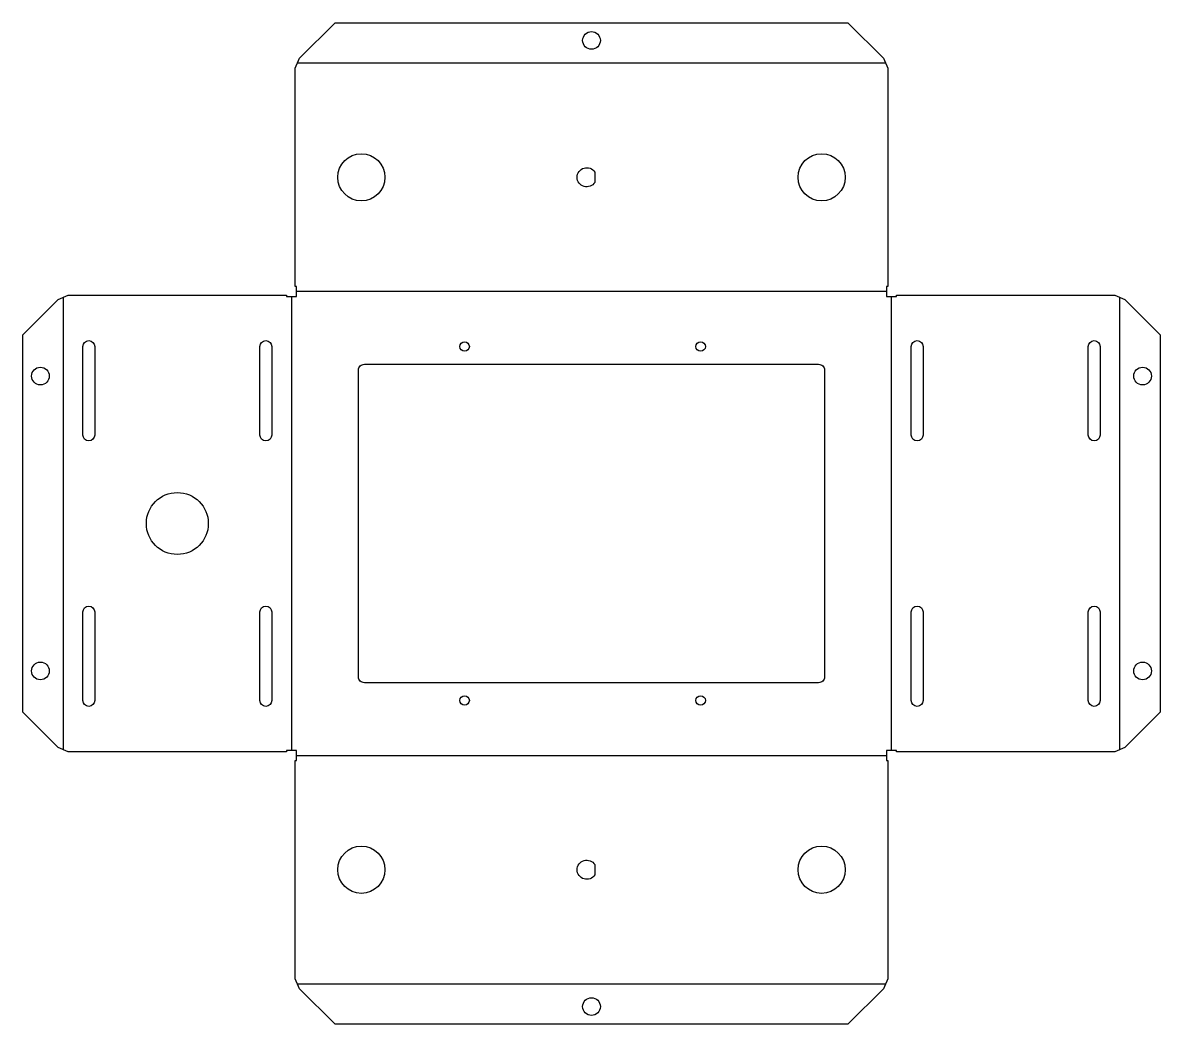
# Model space of a CAD drawing. Header units: millimetres. Extents: x -106 to 280, y 0 to 340.
import ezdxf

# ---------------------------------------------------------------- set-up
doc = ezdxf.new("R2010")
doc.units = ezdxf.units.MM
doc.layers.get('0').update_dxf_attribs({"linetype": 'CONTINUOUS'})

msp = doc.modelspace()

# ---------------------------------------------------------------- linework, layer by layer
for p, q in [((186.63, 325.88), (-12.75, 325.88)), ((-14.76, 246.79), (-14.76, 92.79)), ((186.94, 248.48), (-13.06, 248.48)), ((188.64, 92.79), (188.64, 246.79)), ((-92.15, 246.48), (-92.15, 93.1)), ((266.03, 93.1), (266.03, 246.48)), ((-13.06, 91.09), (186.94, 91.09)), ((-12.75, 13.7), (186.63, 13.7))]:
    msp.add_line(p, q)
msp.add_lwpolyline([(279.73, 105.85), (267.73, 93.85), (264.33, 92.35), (190.33, 92.35), (190.33, 92.79), (186.94, 92.79), (186.94, 89.39), (187.38, 89.39), (187.38, 15.39), (185.88, 12), (173.88, 0), (0, 0), (-12, 12), (-13.5, 15.39), (-13.5, 89.39), (-13.06, 89.39), (-13.06, 92.79), (-16.45, 92.79), (-16.45, 92.35), (-90.45, 92.35), (-93.85, 93.85), (-105.85, 105.85), (-105.85, 233.73), (-93.85, 245.73), (-90.45, 247.23), (-16.45, 247.23), (-16.45, 246.79), (-13.06, 246.79), (-13.06, 250.18), (-13.5, 250.18), (-13.5, 324.18), (-12, 327.57), (0, 339.57), (173.88, 339.57), (185.88, 327.57), (187.38, 324.18), (187.38, 250.18), (186.94, 250.18), (186.94, 246.79), (190.33, 246.79), (190.33, 247.23), (264.33, 247.23), (267.73, 245.73), (279.73, 233.73)], close=True)
for points in [[(88.06, 288.91), (88.06, 285.45, -3.464102)], [(-85.45, 199.79), (-85.45, 229.79, -1), (-81.45, 229.79), (-81.45, 199.79, -1)], [(-21.45, 229.79), (-21.45, 199.79, -1), (-25.45, 199.79), (-25.45, 229.79, -1)], [(195.33, 199.79), (195.33, 229.79, -1), (199.33, 229.79), (199.33, 199.79, -1)], [(259.33, 229.79), (259.33, 199.79, -1), (255.33, 199.79), (255.33, 229.79, -1)], [(165.94, 117.79, -0.414214), (163.94, 115.79), (9.94, 115.79, -0.414214), (7.94, 117.79), (7.94, 221.79, -0.414214), (9.94, 223.79), (163.94, 223.79, -0.414214), (165.94, 221.79)], [(-85.45, 109.79), (-85.45, 139.79, -1), (-81.45, 139.79), (-81.45, 109.79, -1)], [(-25.45, 109.79), (-25.45, 139.79, -1), (-21.45, 139.79), (-21.45, 109.79, -1)], [(199.33, 139.79), (199.33, 109.79, -1), (195.33, 109.79), (195.33, 139.79, -1)], [(259.33, 139.79), (259.33, 109.79, -1), (255.33, 109.79), (255.33, 139.79, -1)], [(88.06, 54.12), (88.06, 50.66, -3.464102)]]:
    msp.add_lwpolyline(points, format="xyb", close=True)
for centre, radius in [((86.94, 333.57), 3), ((8.94, 287.18), 8), ((164.94, 287.18), 8), ((43.94, 229.79), 1.6), ((123.94, 229.79), 1.6), ((-99.85, 219.79), 3), ((273.73, 219.79), 3), ((-53.45, 169.79), 10.5), ((-99.85, 119.79), 3), ((273.73, 119.79), 3), ((43.94, 109.79), 1.6), ((123.94, 109.79), 1.6), ((8.94, 52.39), 8), ((164.94, 52.39), 8), ((86.94, 6), 3)]:
    msp.add_circle(centre, radius)

doc.saveas('drawing.dxf')
